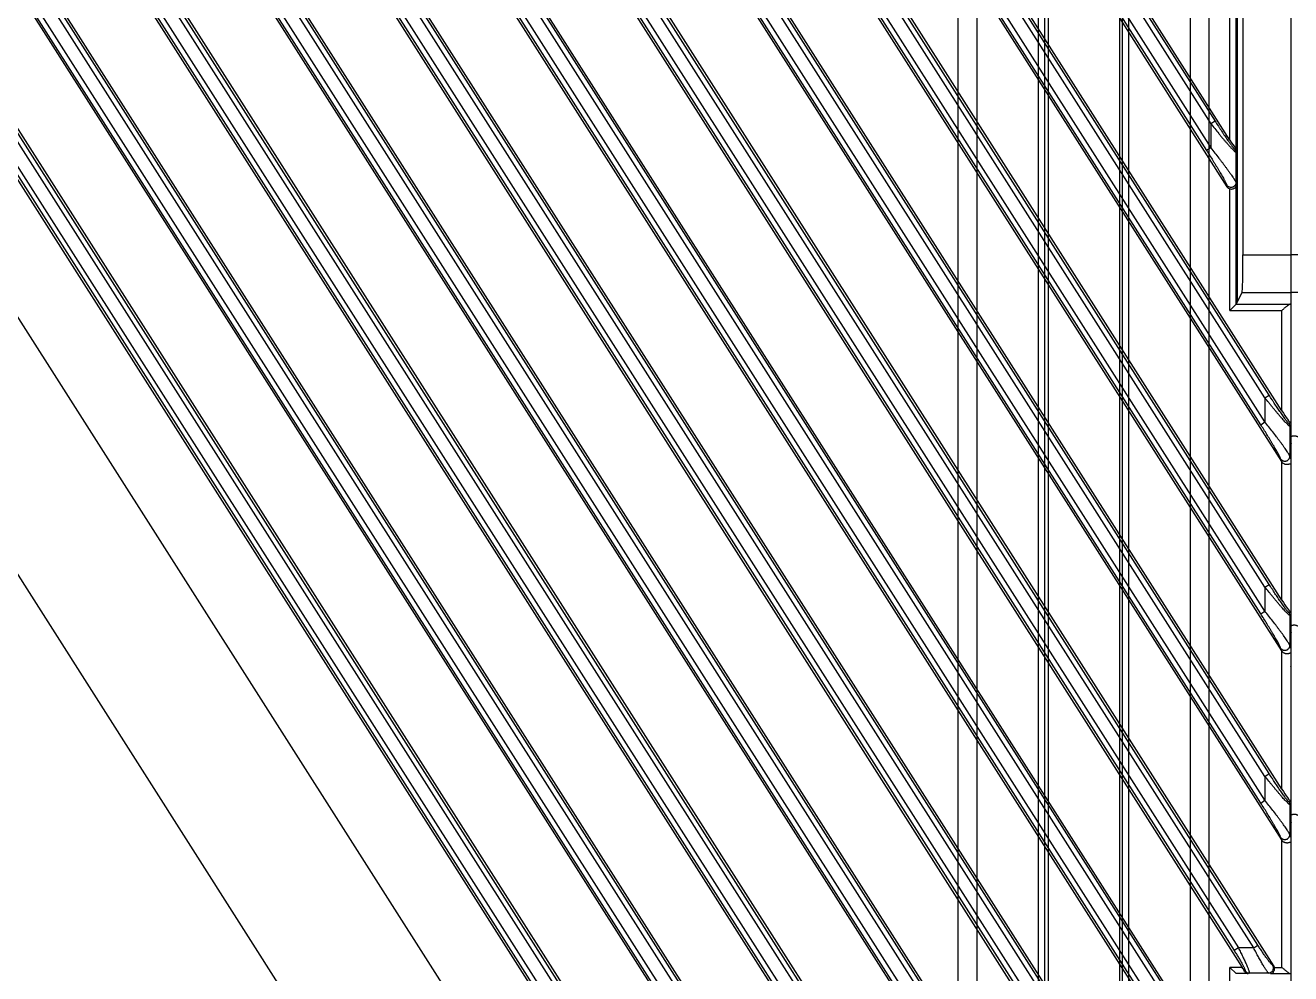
# Model space of a CAD drawing. Header units: millimetres. Extents: x 620 to 19791, y 2539 to 6969.
# Drawn here: x 14526.1 to 14627, y 4271.1 to 4346.7 of the extents above; entities that cross this region are included whole.
import ezdxf

# ---------------------------------------------------------------- set-up
doc = ezdxf.new("R2010")
doc.units = ezdxf.units.MM
doc.layers.add('02___PRT_ALL_AXES', color=7, linetype='Continuous')

# ---------------------------------------------------------------- blocks, each defined once
blk = doc.blocks.new('DTGFH')
at = {"color": 7, "linetype": 'Continuous'}
for p, q in [((8801.05, 4441.2), (8801.05, 4104.2)), ((9401.05, 4441.2), (9401.05, 4103.7)), ((9220.65, 4440.5), (9400.31, 4158.48)), ((9400.35, 4162.52), (9223.26, 4440.5)), ((9230.25, 4440.5), (9400.31, 4173.56)), ((9400.35, 4177.6), (9232.86, 4440.5)), ((9239.86, 4440.5), (9400.31, 4188.63)), ((9396.21, 4199.16), (9242.46, 4440.5)), ((9249.46, 4440.5), (9395.97, 4210.53)), ((9396.21, 4214.24), (9252.07, 4440.5)), ((9259.06, 4440.5), (9395.97, 4225.61)), ((9398.66, 4161.42), (9221.87, 4438.93)), ((9399, 4161.64), (9222.2, 4439.15)), ((9399, 4163.55), (9223.42, 4439.15)), ((9399.33, 4163.77), (9223.76, 4439.36)), ((9398.66, 4176.5), (9231.47, 4438.93)), ((9399, 4176.71), (9231.81, 4439.15)), ((9399, 4178.63), (9233.03, 4439.15)), ((9399.33, 4178.84), (9233.36, 4439.36)), ((9398.66, 4191.57), (9241.07, 4438.93)), ((9399, 4191.79), (9241.41, 4439.15)), ((9399, 4193.7), (9242.63, 4439.15)), ((9399.33, 4193.92), (9242.97, 4439.36)), ((9250.68, 4438.93), (9394.35, 4213.41)), ((9251.01, 4439.15), (9394.69, 4213.63)), ((9252.23, 4439.15), (9394.69, 4215.54)), ((9252.57, 4439.36), (9395.02, 4215.76)), ((9260.28, 4438.93), (9394.35, 4228.49)), ((9260.62, 4439.15), (9394.69, 4228.7)), ((9261.84, 4439.15), (9394.69, 4230.62)), ((9262.17, 4439.36), (9395.02, 4230.83)), ((9206.7, 4436.37), (9398.65, 4135.07)), ((9213.76, 4436.24), (9400.31, 4143.4)), ((9400.35, 4147.44), (9216.29, 4436.37)), ((9396.21, 4229.31), (9264.31, 4436.37)), ((9271.38, 4436.24), (9397.18, 4238.78)), ((9399.7, 4238.91), (9273.91, 4436.37)), ((9280.99, 4436.24), (9400.31, 4248.93)), ((9400.35, 4252.97), (9283.51, 4436.37)), ((9290.59, 4436.24), (9400.31, 4264.01)), ((9400.35, 4268.05), (9293.12, 4436.37)), ((9300.19, 4436.24), (9400.31, 4279.08)), ((9400.35, 4283.12), (9302.72, 4436.37)), ((9309.8, 4436.24), (9395.97, 4300.98)), ((9396.21, 4304.69), (9312.33, 4436.37)), ((9382.48, 4139.99), (9194.34, 4435.31)), ((9398.66, 4146.35), (9215.01, 4434.63)), ((9399, 4146.56), (9215.34, 4434.84)), ((9399, 4148.48), (9216.56, 4434.84)), ((9399.33, 4148.69), (9216.9, 4435.05)), ((9272.63, 4434.63), (9396.55, 4240.12)), ((9272.97, 4434.84), (9396.88, 4240.33)), ((9398.1, 4240.33), (9274.19, 4434.84)), ((9398.44, 4240.54), (9274.52, 4435.05)), ((9398.66, 4251.87), (9282.24, 4434.63)), ((9399, 4252.09), (9282.57, 4434.84)), ((9399, 4254), (9283.79, 4434.84)), ((9399.33, 4254.22), (9284.13, 4435.05)), ((9398.66, 4266.95), (9291.84, 4434.63)), ((9399, 4267.16), (9292.18, 4434.84)), ((9399, 4269.08), (9293.4, 4434.84)), ((9399.33, 4269.29), (9293.73, 4435.05)), ((9398.66, 4282.02), (9301.44, 4434.63)), ((9399, 4282.24), (9301.78, 4434.84)), ((9399, 4284.16), (9303, 4434.84)), ((9399.33, 4284.37), (9303.34, 4435.05)), ((9311.05, 4434.63), (9394.35, 4303.86)), ((9311.38, 4434.84), (9394.69, 4304.08)), ((9312.6, 4434.84), (9394.69, 4306)), ((9312.94, 4435.05), (9395.02, 4306.21)), ((9396.8, 4291.8), (9396.8, 4331.1)), ((9397.25, 4295.55), (9397.25, 4327.35)), ((9396.21, 4304.69), (9396.21, 4315.88)), ((9396.71, 4303.86), (9396.71, 4316.18)), ((9395.02, 4306.21), (9394.69, 4306)), ((9394.69, 4306), (9394.69, 4304.08)), ((9394.69, 4304.08), (9394.35, 4303.86)), ((9396.62, 4303.95), (9396.64, 4304.05)), ((9396.71, 4303.86), (9396.69, 4303.74)), ((9396.69, 4303.74), (9396.69, 4301.31)), ((9395.95, 4301.1), (9395.97, 4300.98)), ((9396.21, 4291.13), (9396.21, 4300.81)), ((9396.69, 4301.31), (9396.71, 4301.1)), ((9396.71, 4291.63), (9396.71, 4301.1)), ((8804.85, 4295.55), (8801.05, 4295.55)), ((9397.25, 4295.55), (9401.05, 4295.55)), ((8804.92, 4292.55), (8801.05, 4292.55)), ((9396.71, 4291.63), (9397.18, 4292.55)), ((9397.18, 4292.55), (9401.05, 4292.55)), ((9396.21, 4291.13), (9396.71, 4291.62)), ((9396.71, 4291.62), (9401.01, 4291.62)), ((9396.21, 4291.13), (9400.35, 4291.13)), ((9400.35, 4283.12), (9400.35, 4291.13)), ((9399, 4284.16), (9399.33, 4284.37)), ((9399, 4284.16), (9399, 4282.24)), ((9398.66, 4282.02), (9399, 4282.24)), ((9401.04, 4282.14), (9400.93, 4282.11)), ((9401.05, 4281.91), (9400.99, 4281.89)), ((9400.99, 4281.89), (9400.99, 4279.5)), ((8801.11, 4280.48), (8801.05, 4280.68)), ((9400.31, 4279.08), (9400.25, 4279.29)), ((9401.05, 4279.3), (9400.99, 4279.5)), ((9400.35, 4268.05), (9400.35, 4279.04)), ((8801.05, 4278.07), (8801.11, 4278.08)), ((9399, 4269.08), (9399.33, 4269.29)), ((9399, 4269.08), (9399, 4267.16)), ((9398.66, 4266.95), (9399, 4267.16)), ((9401.04, 4267.06), (9400.93, 4267.03)), ((9401.05, 4266.83), (9400.99, 4266.82)), ((9400.99, 4266.82), (9400.99, 4264.42)), ((8801.11, 4265.4), (8801.05, 4265.6)), ((9400.31, 4264.01), (9400.25, 4264.21)), ((9401.05, 4264.22), (9400.99, 4264.42)), ((9400.35, 4252.97), (9400.35, 4263.96)), ((8801.05, 4262.99), (8801.11, 4263.01)), ((9399, 4254), (9399.33, 4254.22)), ((9399, 4254), (9399, 4252.09)), ((9398.66, 4251.87), (9399, 4252.09)), ((9401.04, 4251.99), (9400.93, 4251.95)), ((9401.05, 4251.76), (9400.99, 4251.74)), ((9400.99, 4251.74), (9400.99, 4249.35)), ((8801.11, 4250.33), (8801.05, 4250.53)), ((9400.31, 4248.93), (9400.25, 4249.13)), ((9401.05, 4249.15), (9400.99, 4249.35)), ((9400.35, 4238.78), (9400.35, 4248.89)), ((8801.11, 4247.93), (8801.05, 4247.92)), ((9396.88, 4240.33), (9396.55, 4240.12)), ((9398.1, 4240.33), (9396.88, 4240.33)), ((9398.1, 4240.33), (9398.44, 4240.54)), ((9399.7, 4238.91), (9399.62, 4238.95)), ((9397.18, 4238.78), (9396.21, 4238.78)), ((9396.71, 4238.28), (9396.21, 4238.78)), ((9396.21, 4229.31), (9396.21, 4238.78)), ((9397.67, 4238.28), (9396.71, 4238.28)), ((9397.36, 4238.48), (9397.41, 4238.52)), ((9397.74, 4238.33), (9397.67, 4238.28)), ((9399.28, 4238.33), (9397.74, 4238.33)), ((9399.43, 4238.28), (9399.28, 4238.33)), ((9399.43, 4238.28), (9401.01, 4238.28)), ((9399.76, 4238.78), (9400.35, 4238.78))]:
    blk.add_line(p, q, dxfattribs=at)
for centre, radius, start, end in [((9396.29, 4303.74), 0.396, 0.208, 32.9741), ((9400.59, 4281.89), 0.402, 0.1282, 32.3718), ((9400.59, 4266.81), 0.402, 0.1282, 32.3718), ((9400.59, 4251.74), 0.402, 0.1282, 32.3718), ((9397.75, 4238.73), 0.401, 212.5011, 269.7384)]:
    blk.add_arc(centre, radius, start, end, dxfattribs=at)
for centre, major_axis, ratio, start_param, end_param in [((9396.21, 4304.77), (-0.499, 0.789), 0.046753, -4.638574, -3.601913), ((9396.3, 4301.2), (-0.052, 0.405), 0.97951, -4.264838, -3.490965), ((9397.17, 4295.55), (0, 3), 0.026186, -3.089233, -1.570796), ((8801.75, 4291.64), (0.7, 0), 0.052408, 3.141593, 3.470593), ((9396.21, 4291.63), (0.5, 0), 0.052408, -0.05236, -0.02618), ((9400.35, 4291.64), (0.7, 0), 0.052408, -0.329, 0), ((9400.35, 4283.24), (-0.7, 1.1), 0.046753, -4.638574, -3.259594), ((9400.65, 4279.31), (-0.117, 0.402), 0.954439, -4.415997, -4.276035), ((9400.35, 4268.16), (-0.7, 1.1), 0.046753, -4.638574, -3.259594), ((9400.65, 4264.23), (-0.117, 0.402), 0.954439, -4.415997, -4.276035), ((9400.35, 4253.09), (-0.7, 1.1), 0.046753, -4.638574, -3.259594), ((9400.65, 4249.16), (-0.117, 0.402), 0.954439, -4.415997, -4.276035), ((9397.13, 4238.78), (-0.321, 0.499), 0.073624, -2.248851, -1.618026), ((9399.36, 4238.7), (0.378, -0.144), 0.989397, 0.554281, 0.92719)]:
    blk.add_ellipse(centre, major_axis=major_axis, ratio=ratio, start_param=start_param, end_param=end_param, dxfattribs=at)
for points, knots in [([(9394.69, 4306), (9394.79, 4305.87), (9395, 4305.61), (9395.26, 4305.29), (9395.46, 4305.04), (9395.61, 4304.86), (9395.76, 4304.68), (9395.91, 4304.51), (9396.03, 4304.37), (9396.12, 4304.27), (9396.19, 4304.19), (9396.26, 4304.12), (9396.32, 4304.06), (9396.38, 4303.99), (9396.43, 4303.94), (9396.49, 4303.88), (9396.53, 4303.84), (9396.57, 4303.8), (9396.61, 4303.77), (9396.63, 4303.76), (9396.64, 4303.75), (9396.65, 4303.74), (9396.66, 4303.73), (9396.67, 4303.73), (9396.68, 4303.73), (9396.68, 4303.73), (9396.68, 4303.73), (9396.69, 4303.73), (9396.69, 4303.74), (9396.69, 4303.74)], [0, 0, 0, 0, 0.163599, 0.325517, 0.405208, 0.483611, 0.560291, 0.634699, 0.706102, 0.740385, 0.773533, 0.805367, 0.835691, 0.864271, 0.890851, 0.915138, 0.936821, 0.955575, 0.97109, 0.977548, 0.983108, 0.987753, 0.991491, 0.994362, 0.995508, 0.996494, 0.997369, 0.998198, 1, 1, 1, 1]), ([(9395.02, 4306.21), (9395.1, 4306.09), (9395.22, 4305.9), (9395.38, 4305.66), (9395.5, 4305.48), (9395.61, 4305.3), (9395.73, 4305.12), (9395.85, 4304.95), (9395.97, 4304.78), (9396.06, 4304.64), (9396.14, 4304.54), (9396.19, 4304.46), (9396.24, 4304.39), (9396.3, 4304.32), (9396.35, 4304.25), (9396.39, 4304.19), (9396.44, 4304.13), (9396.48, 4304.08), (9396.52, 4304.03), (9396.55, 4304), (9396.57, 4303.98), (9396.58, 4303.97), (9396.59, 4303.96), (9396.6, 4303.95), (9396.61, 4303.95), (9396.61, 4303.94), (9396.62, 4303.94), (9396.62, 4303.95), (9396.62, 4303.95), (9396.62, 4303.95), (9396.62, 4303.95), (9396.62, 4303.95)], [0, 0, 0, 0, 0.15694, 0.235083, 0.312792, 0.389889, 0.466133, 0.541222, 0.614757, 0.686184, 0.720877, 0.754726, 0.78758, 0.819246, 0.849499, 0.878053, 0.90457, 0.928641, 0.949798, 0.96753, 0.974953, 0.981338, 0.986644, 0.990849, 0.993984, 0.99519, 0.9962, 0.997085, 0.997946, 0.99889, 1, 1, 1, 1]), ([(9394.35, 4303.86), (9394.44, 4303.73), (9394.6, 4303.47), (9394.81, 4303.13), (9394.97, 4302.87), (9395.09, 4302.67), (9395.21, 4302.48), (9395.32, 4302.29), (9395.43, 4302.1), (9395.54, 4301.92), (9395.64, 4301.74), (9395.71, 4301.6), (9395.77, 4301.49), (9395.81, 4301.42), (9395.85, 4301.35), (9395.88, 4301.28), (9395.91, 4301.22), (9395.93, 4301.18), (9395.94, 4301.15), (9395.94, 4301.13), (9395.95, 4301.12), (9395.95, 4301.11), (9395.95, 4301.1)], [0, 0, 0, 0, 0.147854, 0.294636, 0.367264, 0.439153, 0.510088, 0.579799, 0.647935, 0.714028, 0.777425, 0.83718, 0.86528, 0.891898, 0.916748, 0.939475, 0.959663, 0.976821, 0.984101, 0.990427, 0.995741, 1, 1, 1, 1]), ([(9394.69, 4304.08), (9394.8, 4303.94), (9395.01, 4303.67), (9395.28, 4303.32), (9395.49, 4303.05), (9395.64, 4302.85), (9395.79, 4302.65), (9395.94, 4302.45), (9396.07, 4302.27), (9396.2, 4302.08), (9396.33, 4301.91), (9396.42, 4301.77), (9396.49, 4301.67), (9396.53, 4301.6), (9396.57, 4301.54), (9396.61, 4301.48), (9396.64, 4301.42), (9396.66, 4301.39), (9396.67, 4301.36), (9396.68, 4301.34), (9396.68, 4301.33), (9396.69, 4301.32), (9396.69, 4301.31)], [0, 0, 0, 0, 0.154445, 0.30727, 0.382534, 0.456692, 0.529432, 0.600377, 0.669045, 0.734822, 0.796897, 0.854183, 0.880595, 0.905226, 0.927827, 0.94811, 0.965769, 0.980485, 0.986646, 0.991965, 0.996419, 1, 1, 1, 1]), ([(9396.71, 4303.86), (9396.71, 4303.88), (9396.71, 4303.91), (9396.7, 4303.96), (9396.67, 4304.01), (9396.66, 4304.04), (9396.64, 4304.05)], [0, 0, 0, 0, 0.23991, 0.484403, 0.736695, 1, 1, 1, 1]), ([(9396.69, 4301.31), (9396.69, 4301.29), (9396.68, 4301.25), (9396.67, 4301.19), (9396.64, 4301.13), (9396.61, 4301.08), (9396.56, 4301.03), (9396.51, 4300.99), (9396.46, 4300.96), (9396.4, 4300.94), (9396.34, 4300.92), (9396.27, 4300.92), (9396.21, 4300.93), (9396.15, 4300.95), (9396.09, 4300.97), (9396.04, 4301.01), (9395.99, 4301.05), (9395.96, 4301.08), (9395.95, 4301.1)], [0, 0, 0, 0, 0.061771, 0.123674, 0.185724, 0.247974, 0.310429, 0.373081, 0.435901, 0.498841, 0.561846, 0.62485, 0.687789, 0.750605, 0.813254, 0.8757, 0.937956, 1, 1, 1, 1]), ([(9396.21, 4300.81), (9396.25, 4300.8), (9396.32, 4300.79), (9396.42, 4300.8), (9396.51, 4300.83), (9396.58, 4300.87), (9396.64, 4300.92), (9396.68, 4300.98), (9396.71, 4301.04), (9396.71, 4301.08), (9396.71, 4301.1)], [0, 0, 0, 0, 0.160899, 0.314742, 0.456494, 0.584742, 0.700638, 0.806545, 0.905309, 1, 1, 1, 1]), ([(9401.01, 4291.62), (9401.01, 4291.62), (9401, 4291.62), (9400.99, 4291.62), (9400.97, 4291.61), (9400.95, 4291.6), (9400.93, 4291.59), (9400.89, 4291.56), (9400.85, 4291.54), (9400.8, 4291.5), (9400.73, 4291.44), (9400.63, 4291.37), (9400.54, 4291.29), (9400.45, 4291.21), (9400.38, 4291.15), (9400.35, 4291.13)], [0, 0, 0, 0, 0.013463, 0.028958, 0.046471, 0.065932, 0.110248, 0.160922, 0.216933, 0.277361, 0.408429, 0.549248, 0.696374, 0.84732, 1, 1, 1, 1]), ([(9400.93, 4282.11), (9400.93, 4282.1), (9400.92, 4282.1), (9400.92, 4282.11), (9400.91, 4282.11), (9400.9, 4282.11), (9400.89, 4282.12), (9400.88, 4282.13), (9400.87, 4282.15), (9400.85, 4282.16), (9400.83, 4282.19), (9400.8, 4282.22), (9400.76, 4282.27), (9400.72, 4282.33), (9400.67, 4282.39), (9400.62, 4282.45), (9400.55, 4282.54), (9400.47, 4282.67), (9400.36, 4282.82), (9400.25, 4282.98), (9400.14, 4283.14), (9400.02, 4283.31), (9399.91, 4283.48), (9399.79, 4283.66), (9399.68, 4283.83), (9399.52, 4284.07), (9399.41, 4284.25), (9399.33, 4284.37)], [0, 0, 0, 0, 0.001988, 0.003277, 0.004801, 0.008605, 0.013451, 0.019328, 0.026206, 0.034036, 0.042764, 0.062675, 0.085465, 0.110691, 0.137955, 0.166932, 0.197336, 0.261568, 0.329268, 0.399486, 0.471568, 0.545042, 0.619552, 0.694837, 0.77068, 0.84692, 1, 1, 1, 1]), ([(9400.99, 4281.89), (9400.99, 4281.89), (9400.98, 4281.89), (9400.97, 4281.89), (9400.96, 4281.9), (9400.95, 4281.9), (9400.94, 4281.91), (9400.92, 4281.93), (9400.89, 4281.95), (9400.85, 4281.99), (9400.81, 4282.03), (9400.76, 4282.08), (9400.7, 4282.14), (9400.65, 4282.2), (9400.56, 4282.28), (9400.46, 4282.4), (9400.32, 4282.55), (9400.19, 4282.71), (9400.04, 4282.88), (9399.9, 4283.05), (9399.75, 4283.23), (9399.6, 4283.41), (9399.45, 4283.59), (9399.25, 4283.84), (9399.1, 4284.03), (9399, 4284.16)], [0, 0, 0, 0, 0.002036, 0.004765, 0.008306, 0.012701, 0.017956, 0.024063, 0.038745, 0.05652, 0.077106, 0.100208, 0.125538, 0.152825, 0.181822, 0.244102, 0.310933, 0.381227, 0.454167, 0.529124, 0.605619, 0.683271, 0.76177, 0.840872, 1, 1, 1, 1]), ([(9400.25, 4279.29), (9400.25, 4279.29), (9400.25, 4279.3), (9400.24, 4279.33), (9400.22, 4279.37), (9400.2, 4279.43), (9400.17, 4279.49), (9400.13, 4279.56), (9400.08, 4279.66), (9400.01, 4279.79), (9399.92, 4279.95), (9399.82, 4280.13), (9399.72, 4280.3), (9399.61, 4280.49), (9399.5, 4280.67), (9399.34, 4280.93), (9399.15, 4281.25), (9398.91, 4281.64), (9398.74, 4281.9), (9398.66, 4282.02)], [0, 0, 0, 0, 0.005901, 0.012735, 0.028952, 0.048163, 0.069902, 0.093761, 0.1194, 0.174923, 0.234768, 0.297789, 0.363198, 0.430435, 0.499095, 0.568871, 0.710853, 0.85493, 1, 1, 1, 1]), ([(9400.99, 4279.5), (9400.99, 4279.5), (9400.98, 4279.52), (9400.97, 4279.54), (9400.95, 4279.58), (9400.92, 4279.63), (9400.89, 4279.69), (9400.85, 4279.75), (9400.79, 4279.84), (9400.71, 4279.97), (9400.6, 4280.13), (9400.48, 4280.3), (9400.35, 4280.48), (9400.21, 4280.66), (9400.07, 4280.85), (9399.88, 4281.11), (9399.62, 4281.44), (9399.31, 4281.84), (9399.1, 4282.11), (9399, 4282.24)], [0, 0, 0, 0, 0.00509, 0.010986, 0.025069, 0.041978, 0.061422, 0.083117, 0.106791, 0.15915, 0.216898, 0.278823, 0.34401, 0.411766, 0.481566, 0.552988, 0.699417, 0.848964, 1, 1, 1, 1]), ([(9401.05, 4282.14), (9401.05, 4282.14), (9401.05, 4282.14), (9401.05, 4282.13), (9401.05, 4282.13), (9401.05, 4282.13), (9401.04, 4282.13), (9401.04, 4282.13), (9401.04, 4282.13), (9401.04, 4282.14), (9401.04, 4282.14)], [0, 0, 0, 0, 0.134296, 0.239838, 0.325336, 0.408088, 0.50825, 0.637794, 0.80127, 1, 1, 1, 1]), ([(8801.75, 4280.94), (8801.73, 4280.96), (8801.7, 4280.99), (8801.64, 4281.04), (8801.58, 4281.07), (8801.51, 4281.09), (8801.45, 4281.11), (8801.38, 4281.11), (8801.32, 4281.12), (8801.27, 4281.11), (8801.23, 4281.1), (8801.2, 4281.1), (8801.17, 4281.09), (8801.14, 4281.08), (8801.12, 4281.08), (8801.11, 4281.07), (8801.09, 4281.07), (8801.08, 4281.07), (8801.07, 4281.07), (8801.06, 4281.07), (8801.06, 4281.08), (8801.05, 4281.08), (8801.05, 4281.1), (8801.05, 4281.1), (8801.05, 4281.11)], [0, 0, 0, 0, 0.092092, 0.18383, 0.274482, 0.363041, 0.448376, 0.529457, 0.605459, 0.675766, 0.739913, 0.769539, 0.797439, 0.847676, 0.869774, 0.889641, 0.907107, 0.922074, 0.934647, 0.945489, 0.956057, 0.968087, 0.982675, 1, 1, 1, 1]), ([(9400.25, 4279.29), (9400.27, 4279.27), (9400.29, 4279.24), (9400.34, 4279.2), (9400.39, 4279.16), (9400.45, 4279.14), (9400.51, 4279.12), (9400.57, 4279.11), (9400.64, 4279.12), (9400.7, 4279.13), (9400.76, 4279.15), (9400.81, 4279.18), (9400.86, 4279.22), (9400.91, 4279.27), (9400.94, 4279.32), (9400.97, 4279.38), (9400.98, 4279.44), (9400.99, 4279.48), (9400.99, 4279.5)], [0, 0, 0, 0, 0.061114, 0.122614, 0.184534, 0.246921, 0.309743, 0.372937, 0.436398, 0.5, 0.563602, 0.627063, 0.690257, 0.753079, 0.815466, 0.877386, 0.938886, 1, 1, 1, 1]), ([(9400.35, 4279.04), (9400.36, 4279.02), (9400.4, 4278.98), (9400.46, 4278.94), (9400.52, 4278.91), (9400.58, 4278.88), (9400.65, 4278.87), (9400.71, 4278.86), (9400.77, 4278.86), (9400.83, 4278.86), (9400.87, 4278.87), (9400.9, 4278.88), (9400.93, 4278.89), (9400.95, 4278.89), (9400.98, 4278.9), (9400.99, 4278.9), (9401, 4278.91), (9401.02, 4278.91), (9401.03, 4278.91), (9401.03, 4278.91), (9401.04, 4278.9), (9401.05, 4278.89), (9401.05, 4278.88), (9401.05, 4278.87), (9401.05, 4278.87)], [0, 0, 0, 0, 0.092092, 0.18383, 0.274482, 0.363041, 0.448376, 0.529457, 0.605459, 0.675766, 0.739913, 0.769539, 0.797439, 0.847676, 0.869774, 0.889641, 0.907107, 0.922074, 0.934647, 0.945489, 0.956057, 0.968087, 0.982675, 1, 1, 1, 1]), ([(8801.05, 4277.84), (8801.05, 4277.84), (8801.05, 4277.84), (8801.05, 4277.84), (8801.05, 4277.84), (8801.05, 4277.84), (8801.05, 4277.84), (8801.06, 4277.84), (8801.06, 4277.84), (8801.06, 4277.84), (8801.06, 4277.84)], [0, 0, 0, 0, 0.134296, 0.239838, 0.325336, 0.408088, 0.50825, 0.637794, 0.80127, 1, 1, 1, 1]), ([(9400.93, 4267.03), (9400.93, 4267.03), (9400.92, 4267.03), (9400.92, 4267.03), (9400.91, 4267.03), (9400.9, 4267.04), (9400.89, 4267.05), (9400.88, 4267.06), (9400.87, 4267.07), (9400.85, 4267.09), (9400.83, 4267.11), (9400.8, 4267.15), (9400.76, 4267.2), (9400.72, 4267.25), (9400.67, 4267.31), (9400.62, 4267.38), (9400.55, 4267.47), (9400.47, 4267.59), (9400.36, 4267.74), (9400.25, 4267.9), (9400.14, 4268.07), (9400.02, 4268.24), (9399.91, 4268.41), (9399.79, 4268.58), (9399.68, 4268.76), (9399.52, 4269), (9399.41, 4269.17), (9399.33, 4269.29)], [0, 0, 0, 0, 0.001988, 0.003277, 0.004801, 0.008605, 0.013451, 0.019328, 0.026206, 0.034036, 0.042764, 0.062675, 0.085465, 0.110691, 0.137955, 0.166932, 0.197336, 0.261568, 0.329268, 0.399486, 0.471568, 0.545042, 0.619552, 0.694837, 0.77068, 0.84692, 1, 1, 1, 1]), ([(9400.99, 4266.82), (9400.99, 4266.82), (9400.98, 4266.82), (9400.97, 4266.82), (9400.96, 4266.82), (9400.95, 4266.83), (9400.94, 4266.84), (9400.92, 4266.85), (9400.89, 4266.88), (9400.85, 4266.92), (9400.81, 4266.96), (9400.76, 4267.01), (9400.7, 4267.06), (9400.65, 4267.12), (9400.56, 4267.21), (9400.46, 4267.33), (9400.32, 4267.48), (9400.19, 4267.64), (9400.04, 4267.8), (9399.9, 4267.98), (9399.75, 4268.15), (9399.6, 4268.34), (9399.45, 4268.52), (9399.25, 4268.77), (9399.1, 4268.95), (9399, 4269.08)], [0, 0, 0, 0, 0.002036, 0.004765, 0.008306, 0.012701, 0.017956, 0.024063, 0.038745, 0.05652, 0.077106, 0.100208, 0.125538, 0.152825, 0.181822, 0.244102, 0.310933, 0.381227, 0.454167, 0.529124, 0.605619, 0.683271, 0.76177, 0.840872, 1, 1, 1, 1]), ([(9400.99, 4264.42), (9400.99, 4264.43), (9400.98, 4264.44), (9400.97, 4264.47), (9400.95, 4264.5), (9400.92, 4264.55), (9400.89, 4264.61), (9400.85, 4264.67), (9400.79, 4264.76), (9400.71, 4264.89), (9400.6, 4265.05), (9400.48, 4265.22), (9400.35, 4265.4), (9400.21, 4265.58), (9400.07, 4265.77), (9399.88, 4266.03), (9399.62, 4266.36), (9399.31, 4266.76), (9399.1, 4267.03), (9399, 4267.16)], [0, 0, 0, 0, 0.00509, 0.010986, 0.025069, 0.041978, 0.061422, 0.083117, 0.106791, 0.15915, 0.216898, 0.278823, 0.34401, 0.411766, 0.481566, 0.552988, 0.699417, 0.848964, 1, 1, 1, 1]), ([(9400.25, 4264.21), (9400.25, 4264.22), (9400.25, 4264.23), (9400.24, 4264.26), (9400.22, 4264.3), (9400.2, 4264.35), (9400.17, 4264.42), (9400.13, 4264.48), (9400.08, 4264.58), (9400.01, 4264.71), (9399.92, 4264.88), (9399.82, 4265.05), (9399.72, 4265.23), (9399.61, 4265.41), (9399.5, 4265.6), (9399.34, 4265.85), (9399.15, 4266.17), (9398.91, 4266.56), (9398.74, 4266.82), (9398.66, 4266.95)], [0, 0, 0, 0, 0.005901, 0.012735, 0.028952, 0.048163, 0.069902, 0.093761, 0.1194, 0.174923, 0.234768, 0.297789, 0.363198, 0.430435, 0.499095, 0.568871, 0.710853, 0.85493, 1, 1, 1, 1]), ([(9401.05, 4267.06), (9401.05, 4267.06), (9401.05, 4267.06), (9401.05, 4267.06), (9401.05, 4267.06), (9401.05, 4267.06), (9401.04, 4267.06), (9401.04, 4267.06), (9401.04, 4267.06), (9401.04, 4267.06), (9401.04, 4267.06)], [0, 0, 0, 0, 0.134296, 0.239838, 0.325336, 0.408088, 0.50825, 0.637794, 0.80127, 1, 1, 1, 1]), ([(8801.75, 4265.86), (8801.73, 4265.88), (8801.7, 4265.92), (8801.64, 4265.96), (8801.58, 4265.99), (8801.51, 4266.02), (8801.45, 4266.03), (8801.38, 4266.04), (8801.32, 4266.04), (8801.27, 4266.04), (8801.23, 4266.03), (8801.2, 4266.02), (8801.17, 4266.02), (8801.14, 4266.01), (8801.12, 4266), (8801.11, 4266), (8801.09, 4265.99), (8801.08, 4265.99), (8801.07, 4265.99), (8801.06, 4265.99), (8801.06, 4266), (8801.05, 4266.01), (8801.05, 4266.02), (8801.05, 4266.03), (8801.05, 4266.03)], [0, 0, 0, 0, 0.09209, 0.183827, 0.274478, 0.363036, 0.448369, 0.529449, 0.605452, 0.675762, 0.739914, 0.769541, 0.797443, 0.84768, 0.869776, 0.889643, 0.907109, 0.922075, 0.934648, 0.945489, 0.956057, 0.968087, 0.982675, 1, 1, 1, 1]), ([(9400.25, 4264.21), (9400.27, 4264.19), (9400.29, 4264.16), (9400.34, 4264.12), (9400.39, 4264.09), (9400.45, 4264.06), (9400.51, 4264.05), (9400.57, 4264.04), (9400.64, 4264.04), (9400.7, 4264.06), (9400.76, 4264.08), (9400.81, 4264.11), (9400.86, 4264.15), (9400.91, 4264.19), (9400.94, 4264.25), (9400.97, 4264.3), (9400.98, 4264.36), (9400.99, 4264.4), (9400.99, 4264.42)], [0, 0, 0, 0, 0.061114, 0.122614, 0.184534, 0.246921, 0.309743, 0.372937, 0.436398, 0.5, 0.563602, 0.627063, 0.690257, 0.753079, 0.815466, 0.877386, 0.938886, 1, 1, 1, 1]), ([(9400.35, 4263.96), (9400.36, 4263.94), (9400.4, 4263.91), (9400.46, 4263.87), (9400.52, 4263.83), (9400.58, 4263.81), (9400.65, 4263.79), (9400.71, 4263.79), (9400.77, 4263.78), (9400.83, 4263.79), (9400.87, 4263.8), (9400.9, 4263.8), (9400.93, 4263.81), (9400.95, 4263.82), (9400.98, 4263.82), (9400.99, 4263.83), (9401, 4263.83), (9401.02, 4263.83), (9401.03, 4263.83), (9401.03, 4263.83), (9401.04, 4263.82), (9401.05, 4263.82), (9401.05, 4263.8), (9401.05, 4263.8), (9401.05, 4263.79)], [0, 0, 0, 0, 0.09209, 0.183827, 0.274478, 0.363036, 0.448369, 0.529449, 0.605452, 0.675762, 0.739914, 0.769541, 0.797443, 0.84768, 0.869776, 0.889643, 0.907109, 0.922075, 0.934648, 0.945489, 0.956057, 0.968087, 0.982675, 1, 1, 1, 1]), ([(8801.05, 4262.76), (8801.05, 4262.76), (8801.05, 4262.76), (8801.05, 4262.77), (8801.05, 4262.77), (8801.05, 4262.77), (8801.05, 4262.77), (8801.06, 4262.77), (8801.06, 4262.77), (8801.06, 4262.76), (8801.06, 4262.76)], [0, 0, 0, 0, 0.134296, 0.239838, 0.325336, 0.408088, 0.50825, 0.637794, 0.80127, 1, 1, 1, 1]), ([(9400.93, 4251.95), (9400.93, 4251.95), (9400.92, 4251.95), (9400.92, 4251.96), (9400.91, 4251.96), (9400.9, 4251.96), (9400.89, 4251.97), (9400.88, 4251.98), (9400.87, 4252), (9400.85, 4252.01), (9400.83, 4252.04), (9400.8, 4252.07), (9400.76, 4252.12), (9400.72, 4252.18), (9400.67, 4252.24), (9400.62, 4252.3), (9400.55, 4252.39), (9400.47, 4252.51), (9400.36, 4252.67), (9400.25, 4252.83), (9400.14, 4252.99), (9400.02, 4253.16), (9399.91, 4253.33), (9399.79, 4253.51), (9399.68, 4253.68), (9399.52, 4253.92), (9399.41, 4254.1), (9399.33, 4254.22)], [0, 0, 0, 0, 0.001988, 0.003277, 0.004801, 0.008605, 0.013451, 0.019328, 0.026206, 0.034036, 0.042764, 0.062675, 0.085465, 0.110691, 0.137955, 0.166932, 0.197336, 0.261568, 0.329268, 0.399486, 0.471568, 0.545042, 0.619552, 0.694837, 0.77068, 0.84692, 1, 1, 1, 1]), ([(9400.99, 4251.74), (9400.99, 4251.74), (9400.98, 4251.74), (9400.97, 4251.74), (9400.96, 4251.75), (9400.95, 4251.75), (9400.94, 4251.76), (9400.92, 4251.78), (9400.89, 4251.8), (9400.85, 4251.84), (9400.81, 4251.88), (9400.76, 4251.93), (9400.7, 4251.99), (9400.65, 4252.05), (9400.56, 4252.13), (9400.46, 4252.25), (9400.32, 4252.4), (9400.19, 4252.56), (9400.04, 4252.73), (9399.9, 4252.9), (9399.75, 4253.08), (9399.6, 4253.26), (9399.45, 4253.44), (9399.25, 4253.69), (9399.1, 4253.88), (9399, 4254)], [0, 0, 0, 0, 0.002036, 0.004765, 0.008306, 0.012701, 0.017956, 0.024063, 0.038745, 0.05652, 0.077106, 0.100208, 0.125538, 0.152825, 0.181822, 0.244102, 0.310933, 0.381227, 0.454167, 0.529124, 0.605619, 0.683271, 0.76177, 0.840872, 1, 1, 1, 1]), ([(9400.99, 4249.35), (9400.99, 4249.35), (9400.98, 4249.37), (9400.97, 4249.39), (9400.95, 4249.43), (9400.92, 4249.48), (9400.89, 4249.53), (9400.85, 4249.6), (9400.79, 4249.69), (9400.71, 4249.82), (9400.6, 4249.98), (9400.48, 4250.15), (9400.35, 4250.32), (9400.21, 4250.51), (9400.07, 4250.7), (9399.88, 4250.96), (9399.62, 4251.29), (9399.31, 4251.69), (9399.1, 4251.95), (9399, 4252.09)], [0, 0, 0, 0, 0.00509, 0.010986, 0.025069, 0.041978, 0.061422, 0.083117, 0.106791, 0.15915, 0.216898, 0.278823, 0.34401, 0.411766, 0.481566, 0.552988, 0.699417, 0.848964, 1, 1, 1, 1]), ([(9400.25, 4249.13), (9400.25, 4249.14), (9400.25, 4249.15), (9400.24, 4249.18), (9400.22, 4249.22), (9400.2, 4249.28), (9400.17, 4249.34), (9400.13, 4249.41), (9400.08, 4249.51), (9400.01, 4249.64), (9399.92, 4249.8), (9399.82, 4249.97), (9399.72, 4250.15), (9399.61, 4250.34), (9399.5, 4250.52), (9399.34, 4250.78), (9399.15, 4251.1), (9398.91, 4251.49), (9398.74, 4251.74), (9398.66, 4251.87)], [0, 0, 0, 0, 0.005901, 0.012735, 0.028952, 0.048163, 0.069902, 0.093761, 0.1194, 0.174923, 0.234768, 0.297789, 0.363198, 0.430435, 0.499095, 0.568871, 0.710853, 0.85493, 1, 1, 1, 1]), ([(9401.05, 4251.99), (9401.05, 4251.99), (9401.05, 4251.99), (9401.05, 4251.98), (9401.05, 4251.98), (9401.05, 4251.98), (9401.04, 4251.98), (9401.04, 4251.98), (9401.04, 4251.98), (9401.04, 4251.99), (9401.04, 4251.99)], [0, 0, 0, 0, 0.134296, 0.239838, 0.325336, 0.408088, 0.50825, 0.637794, 0.80127, 1, 1, 1, 1]), ([(8801.75, 4250.79), (8801.73, 4250.81), (8801.7, 4250.84), (8801.64, 4250.88), (8801.58, 4250.92), (8801.51, 4250.94), (8801.45, 4250.96), (8801.38, 4250.96), (8801.32, 4250.97), (8801.27, 4250.96), (8801.23, 4250.95), (8801.2, 4250.95), (8801.17, 4250.94), (8801.14, 4250.93), (8801.12, 4250.93), (8801.11, 4250.92), (8801.09, 4250.92), (8801.08, 4250.92), (8801.07, 4250.92), (8801.06, 4250.92), (8801.06, 4250.93), (8801.05, 4250.93), (8801.05, 4250.95), (8801.05, 4250.95), (8801.05, 4250.96)], [0, 0, 0, 0, 0.092092, 0.18383, 0.274482, 0.363041, 0.448376, 0.529457, 0.605459, 0.675766, 0.739913, 0.769539, 0.797439, 0.847676, 0.869774, 0.889641, 0.907107, 0.922074, 0.934647, 0.945489, 0.956057, 0.968087, 0.982675, 1, 1, 1, 1]), ([(9400.25, 4249.13), (9400.27, 4249.12), (9400.29, 4249.09), (9400.34, 4249.04), (9400.39, 4249.01), (9400.45, 4248.99), (9400.51, 4248.97), (9400.57, 4248.96), (9400.64, 4248.97), (9400.7, 4248.98), (9400.76, 4249), (9400.81, 4249.03), (9400.86, 4249.07), (9400.91, 4249.12), (9400.94, 4249.17), (9400.97, 4249.23), (9400.98, 4249.29), (9400.99, 4249.33), (9400.99, 4249.35)], [0, 0, 0, 0, 0.061114, 0.122614, 0.184534, 0.246921, 0.309743, 0.372937, 0.436398, 0.5, 0.563602, 0.627063, 0.690257, 0.753079, 0.815466, 0.877386, 0.938886, 1, 1, 1, 1]), ([(9400.35, 4248.89), (9400.36, 4248.87), (9400.4, 4248.83), (9400.46, 4248.79), (9400.52, 4248.76), (9400.58, 4248.73), (9400.65, 4248.72), (9400.71, 4248.71), (9400.77, 4248.71), (9400.83, 4248.71), (9400.87, 4248.72), (9400.9, 4248.73), (9400.93, 4248.73), (9400.95, 4248.74), (9400.98, 4248.75), (9400.99, 4248.75), (9401, 4248.76), (9401.02, 4248.76), (9401.03, 4248.76), (9401.03, 4248.76), (9401.04, 4248.75), (9401.05, 4248.74), (9401.05, 4248.73), (9401.05, 4248.72), (9401.05, 4248.72)], [0, 0, 0, 0, 0.092092, 0.18383, 0.274482, 0.363041, 0.448376, 0.529457, 0.605459, 0.675766, 0.739913, 0.769539, 0.797439, 0.847676, 0.869774, 0.889641, 0.907107, 0.922074, 0.934647, 0.945489, 0.956057, 0.968087, 0.982675, 1, 1, 1, 1]), ([(8801.05, 4247.69), (8801.05, 4247.69), (8801.05, 4247.69), (8801.05, 4247.69), (8801.05, 4247.69), (8801.05, 4247.69), (8801.05, 4247.69), (8801.06, 4247.69), (8801.06, 4247.69), (8801.06, 4247.69), (8801.06, 4247.69)], [0, 0, 0, 0, 0.134296, 0.239838, 0.325336, 0.408088, 0.50825, 0.637794, 0.80127, 1, 1, 1, 1]), ([(9396.55, 4240.12), (9396.61, 4240.02), (9396.72, 4239.84), (9396.89, 4239.57), (9397.04, 4239.31), (9397.15, 4239.11), (9397.24, 4238.96), (9397.29, 4238.86), (9397.33, 4238.78), (9397.35, 4238.72), (9397.37, 4238.68), (9397.38, 4238.65), (9397.39, 4238.62), (9397.4, 4238.59), (9397.41, 4238.57), (9397.41, 4238.55), (9397.41, 4238.54), (9397.41, 4238.53), (9397.41, 4238.52), (9397.41, 4238.52), (9397.41, 4238.52), (9397.41, 4238.52)], [0, 0, 0, 0, 0.178963, 0.35385, 0.520013, 0.671843, 0.740324, 0.802617, 0.857753, 0.882337, 0.904778, 0.924974, 0.94283, 0.958273, 0.971251, 0.981752, 0.989832, 0.993022, 0.995709, 0.997985, 1, 1, 1, 1]), ([(9396.88, 4240.33), (9396.94, 4240.21), (9397.06, 4239.98), (9397.2, 4239.69), (9397.31, 4239.46), (9397.39, 4239.3), (9397.46, 4239.14), (9397.52, 4239), (9397.58, 4238.86), (9397.63, 4238.74), (9397.67, 4238.63), (9397.7, 4238.55), (9397.72, 4238.49), (9397.73, 4238.45), (9397.74, 4238.42), (9397.75, 4238.39), (9397.75, 4238.37), (9397.75, 4238.36), (9397.75, 4238.35), (9397.75, 4238.35), (9397.75, 4238.34), (9397.75, 4238.33), (9397.74, 4238.33)], [0, 0, 0, 0, 0.1821, 0.359386, 0.444611, 0.526614, 0.604641, 0.677893, 0.745543, 0.806749, 0.860681, 0.906559, 0.926262, 0.943705, 0.958835, 0.971609, 0.982014, 0.986337, 0.990086, 0.99328, 0.995954, 1, 1, 1, 1]), ([(9399.28, 4238.33), (9399.28, 4238.33), (9399.27, 4238.34), (9399.26, 4238.34), (9399.25, 4238.35), (9399.23, 4238.37), (9399.21, 4238.4), (9399.19, 4238.42), (9399.16, 4238.47), (9399.11, 4238.54), (9399.05, 4238.63), (9398.98, 4238.74), (9398.91, 4238.86), (9398.83, 4238.99), (9398.74, 4239.14), (9398.63, 4239.35), (9398.47, 4239.62), (9398.29, 4239.97), (9398.17, 4240.21), (9398.1, 4240.33)], [0, 0, 0, 0, 0.002908, 0.006345, 0.014866, 0.025629, 0.038626, 0.053816, 0.071144, 0.111919, 0.160312, 0.215626, 0.277142, 0.344147, 0.41595, 0.491884, 0.653614, 0.824513, 1, 1, 1, 1]), ([(9399.62, 4238.95), (9399.61, 4238.95), (9399.6, 4238.95), (9399.59, 4238.96), (9399.57, 4238.98), (9399.55, 4239), (9399.52, 4239.02), (9399.49, 4239.06), (9399.44, 4239.12), (9399.38, 4239.19), (9399.31, 4239.28), (9399.23, 4239.38), (9399.15, 4239.49), (9399.07, 4239.6), (9398.95, 4239.77), (9398.8, 4239.99), (9398.62, 4240.26), (9398.5, 4240.45), (9398.44, 4240.54)], [0, 0, 0, 0, 0.007283, 0.01684, 0.028705, 0.042847, 0.059201, 0.077685, 0.120655, 0.170946, 0.227725, 0.290184, 0.357567, 0.429174, 0.504361, 0.663147, 0.829654, 1, 1, 1, 1]), ([(9399.28, 4238.33), (9399.31, 4238.33), (9399.39, 4238.34), (9399.48, 4238.39), (9399.57, 4238.45), (9399.63, 4238.54), (9399.67, 4238.64), (9399.68, 4238.75), (9399.66, 4238.85), (9399.63, 4238.92), (9399.62, 4238.95)], [0, 0, 0, 0, 0.124391, 0.249104, 0.374164, 0.499476, 0.624882, 0.750199, 0.875262, 1, 1, 1, 1]), ([(9397.36, 4238.48), (9397.38, 4238.45), (9397.42, 4238.39), (9397.5, 4238.33), (9397.58, 4238.29), (9397.64, 4238.28), (9397.67, 4238.28)], [0, 0, 0, 0, 0.280656, 0.535957, 0.773317, 1, 1, 1, 1]), ([(9399.43, 4238.28), (9399.45, 4238.28), (9399.49, 4238.29), (9399.56, 4238.31), (9399.62, 4238.35), (9399.67, 4238.41), (9399.72, 4238.48), (9399.75, 4238.57), (9399.77, 4238.67), (9399.76, 4238.74), (9399.76, 4238.78)], [0, 0, 0, 0, 0.097849, 0.199639, 0.307763, 0.424549, 0.552098, 0.691689, 0.842452, 1, 1, 1, 1]), ([(9400.35, 4238.78), (9400.38, 4238.75), (9400.45, 4238.69), (9400.54, 4238.61), (9400.63, 4238.54), (9400.73, 4238.46), (9400.8, 4238.41), (9400.85, 4238.36), (9400.89, 4238.34), (9400.93, 4238.31), (9400.95, 4238.3), (9400.97, 4238.29), (9400.99, 4238.28), (9401, 4238.28), (9401.01, 4238.28), (9401.01, 4238.28)], [0, 0, 0, 0, 0.15268, 0.303625, 0.450751, 0.591571, 0.722639, 0.783067, 0.839077, 0.889751, 0.934068, 0.953529, 0.971042, 0.986537, 1, 1, 1, 1])]:
    blk.add_open_spline(points, degree=3, knots=knots, dxfattribs=at)
blk = doc.blocks.new('*U116')
blk.add_blockref('DTGFH', (-9101.05, -4276.2))
blk = doc.blocks.new('*U117')
at = {"color": 0, "linetype": 'ByBlock', "lineweight": -2, "transparency": 16777216}
for p in [(0, 337.5), (600, 337.5)]:
    blk.add_blockref('*U116', p, dxfattribs=at)
blk = doc.blocks.new('ryfhgjmb')
at = {"color": 30, "linetype": 'Continuous', "true_color": 0xf26722}
for p, q in [((6005.13, 3342.43), (7001.63, 3342.43)), ((6005.13, 3340.93), (7001.63, 3340.93)), ((6058.09, 3336.03), (6969.27, 3336.03)), ((6058.47, 3335.53), (6968.88, 3335.53)), ((6058.47, 3329.33), (6968.88, 3329.33)), ((6058.09, 3328.83), (6969.27, 3328.83)), ((6005.13, 3323.93), (7001.63, 3323.93)), ((6005.13, 3322.43), (7001.63, 3322.43))]:
    blk.add_line(p, q, dxfattribs=at)
at = {"layer": '02___PRT_ALL_AXES', "color": 30, "linetype": 'Continuous', "true_color": 0xf26722}
for p, q in [((6968.72, 3335.27), (6027.64, 3335.27)), ((6968.72, 3329.59), (6027.64, 3329.59))]:
    blk.add_line(p, q, dxfattribs=at)
blk = doc.blocks.new('ryfh')
at = {"rotation": 90}
blk.add_blockref('ryfhgjmb', (11616.06, -2205.71), dxfattribs=at)

msp = doc.modelspace()

# ---------------------------------------------------------------- block references
for name, p in [('*U117', (14326.96016, 3971.56341)), ('ryfh', (6326.83352, -0.35097))]:
    msp.add_blockref(name, p)

doc.saveas('drawing.dxf')
